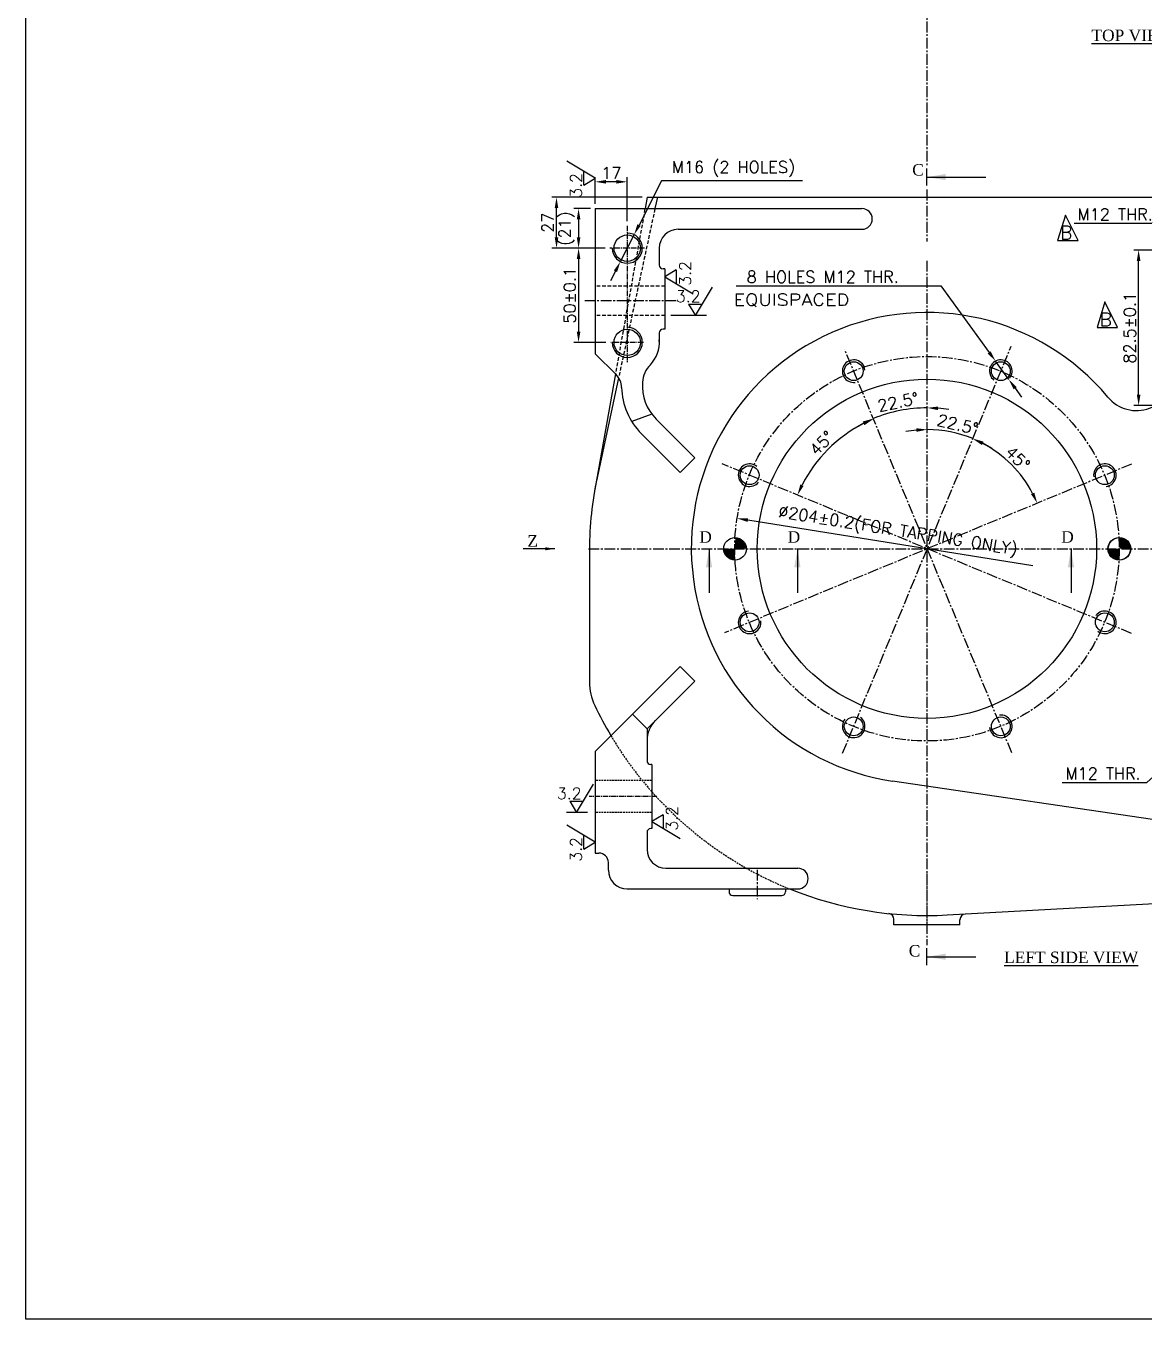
# Model space of a CAD drawing. Header units: millimetres. Extents: x -4466 to 20635, y -2270 to 9154.
# Drawn here: x 2812 to 3405, y 5121 to 5807 of the extents above; entities that cross this region are included whole.
import ezdxf

# ---------------------------------------------------------------- set-up
doc = ezdxf.new("R2010")
doc.units = ezdxf.units.MM
doc.header["$LTSCALE"] = 0.3
doc.header["$PDSIZE"] = -50
for name, pattern in [('CENTER2', [28.575, 19.05, -3.175, 3.175, -3.175]), ('HIDDEN', [9.525, 6.35, -3.175]), ('HIDDEN2', [4.7625, 3.175, -1.5875])]:
    doc.linetypes.add(name, pattern=pattern)
for name, color, linetype in [('center', 1, 'CENTER2'), ('h', 4, 'HIDDEN'), ('hidden', 4, 'HIDDEN2')]:
    doc.layers.add(name, color=color, linetype=linetype)
doc.styles.add('ROMANTIC', font='romantic.ttf')
doc.styles.add('rs', font='romans.shx')
doc.styles.get("Standard").update_dxf_attribs({"font": 'romans.shx'})
doc.dimstyles.new('ISO-25', dxfattribs={"dimscale": 2.5, "dimtxt": 2.5, "dimasz": 2.5, "dimexe": 0.7, "dimexo": 0.625, "dimtad": 1, "dimdec": 3, "dimlfac": -1, "dimzin": 9, "dimdsep": 46, "dimtxsty": 'Standard', "dimcen": 2.5, "dimclrd": 1, "dimclre": 1, "dimclrt": 7, "dimazin": 0, "dimtfac": 0.65, "dimtdec": 3, "dimtmove": 0, "dimatfit": 3, "dimfxl": 0.7, "dimtolj": 1, "dimarcsym": 0})
doc.dimstyles.new('sarab', dxfattribs={"dimscale": 3, "dimtxt": 2.5, "dimasz": 2.3, "dimexe": 1, "dimexo": 1, "dimtad": 1, "dimdec": 3, "dimdsep": 46, "dimtxsty": 'rs', "dimcen": 0, "dimclrd": 1, "dimclre": 1, "dimclrt": 7, "dimadec": 3, "dimazin": 2, "dimtfac": 1, "dimtdec": 3, "dimtmove": 0, "dimatfit": 3, "dimfxl": 1, "dimarcsym": 0})

# ---------------------------------------------------------------- blocks, each defined once
blk = doc.blocks.new('*D452')
at = {"color": 1, "lineweight": -2, "transparency": 16777216}
blk.add_line((3345.79, 5520.3), (3194.5, 5544.51), dxfattribs=at)
at = {"color": 1, "transparency": 16777216}
blk.add_solid([(3194.65, 5545.46), (3194.35, 5543.56), (3188.82, 5545.42)], dxfattribs=at)
at = {"layer": 'Defpoints', "color": 0, "transparency": 16777216}
for p in [(3188.82, 5545.42), (3390.26, 5513.19)]:
    blk.add_point(p, dxfattribs=at)
at = {"color": 7, "transparency": 16777216, "insert": (3273.98, 5538.2), "char_height": 6.25, "attachment_point": 5, "rotation": 350.90966, "style": 'rs'}
blk.add_mtext('∅204±0.2(FOR TAPPING ONLY)', dxfattribs=at)
blk = doc.blocks.new('*D408')
at = {"color": 1, "lineweight": -2, "transparency": 16777216}
for p, q in [((3113.54, 5712.3), (3113.54, 5726.52)), ((3124.79, 5724.02), (3119.29, 5724.02)), ((3130.54, 5703.19), (3130.54, 5726.52))]:
    blk.add_line(p, q, dxfattribs=at)
at = {"color": 1, "transparency": 16777216}
for points in [[(3119.29, 5724.98), (3119.29, 5723.06), (3113.54, 5724.02)], [(3124.79, 5724.98), (3124.79, 5723.06), (3130.54, 5724.02)]]:
    blk.add_solid(points, dxfattribs=at)
at = {"layer": 'Defpoints', "color": 0, "transparency": 16777216}
for p in [(3113.54, 5724.02), (3113.54, 5709.8), (3130.54, 5700.69)]:
    blk.add_point(p, dxfattribs=at)
at = {"color": 7, "transparency": 16777216, "insert": (3122.04, 5728.71), "char_height": 6.25, "attachment_point": 5, "style": 'rs'}
blk.add_mtext('17', dxfattribs=at)
blk = doc.blocks.new('*D409')
at = {"color": 1, "lineweight": -2, "transparency": 16777216}
for p, q in [((3111.04, 5709.8), (3102.22, 5709.8)), ((3104.72, 5704.05), (3104.72, 5694.55)), ((3118.87, 5688.8), (3102.22, 5688.8))]:
    blk.add_line(p, q, dxfattribs=at)
at = {"color": 1, "transparency": 16777216}
for points in [[(3103.76, 5704.05), (3105.68, 5704.05), (3104.72, 5709.8)], [(3103.76, 5694.55), (3105.68, 5694.55), (3104.72, 5688.8)]]:
    blk.add_solid(points, dxfattribs=at)
at = {"layer": 'Defpoints', "color": 0, "transparency": 16777216}
for p in [(3113.54, 5709.8), (3104.72, 5688.8), (3121.37, 5688.8)]:
    blk.add_point(p, dxfattribs=at)
at = {"color": 7, "transparency": 16777216, "insert": (3098.4, 5699.3), "char_height": 6.25, "attachment_point": 5, "rotation": 90, "style": 'rs'}
blk.add_mtext('(21)', dxfattribs=at)
blk = doc.blocks.new('*D410')
at = {"color": 1, "lineweight": -2, "transparency": 16777216}
for p, q in [((3111.04, 5688.8), (3102.22, 5688.8)), ((3104.72, 5683.05), (3104.72, 5644.55)), ((3119.26, 5638.8), (3102.22, 5638.8))]:
    blk.add_line(p, q, dxfattribs=at)
at = {"color": 1, "transparency": 16777216}
for points in [[(3103.76, 5683.05), (3105.68, 5683.05), (3104.72, 5688.8)], [(3103.76, 5644.55), (3105.68, 5644.55), (3104.72, 5638.8)]]:
    blk.add_solid(points, dxfattribs=at)
at = {"layer": 'Defpoints', "color": 0, "transparency": 16777216}
for p in [(3113.54, 5688.8), (3104.72, 5638.8), (3121.76, 5638.8)]:
    blk.add_point(p, dxfattribs=at)
at = {"color": 7, "transparency": 16777216, "insert": (3100.03, 5663.8), "char_height": 6.25, "attachment_point": 5, "rotation": 90, "style": 'rs'}
blk.add_mtext('50±0.1', dxfattribs=at)
blk = doc.blocks.new('*D411')
at = {"color": 1, "lineweight": -2, "transparency": 16777216}
for p, q in [((3148.72, 5724.47), (3136.78, 5701.05)), ((3223.5, 5724.47), (3148.72, 5724.47)), ((3126.91, 5681.68), (3134.17, 5695.93)), ((3124.3, 5676.55), (3121.68, 5671.43))]:
    blk.add_line(p, q, dxfattribs=at)
at = {"color": 1, "transparency": 16777216}
for points in [[(3135.93, 5701.49), (3137.64, 5700.62), (3134.17, 5695.93)], [(3123.44, 5676.99), (3125.15, 5676.12), (3126.91, 5681.68)]]:
    blk.add_solid(points, dxfattribs=at)
at = {"layer": 'Defpoints', "color": 0, "transparency": 16777216}
for p in [(3134.17, 5695.93), (3126.91, 5681.68)]:
    blk.add_point(p, dxfattribs=at)
at = {"color": 7, "transparency": 16777216, "insert": (3186.89, 5730.8), "char_height": 6.25, "attachment_point": 5, "style": 'rs'}
blk.add_mtext('M16 (2 HOLES)', dxfattribs=at)
blk = doc.blocks.new('*D418')
at = {"color": 1, "lineweight": -2, "transparency": 16777216}
for p, q in [((3432.54, 5429.2), (3436.8, 5433.07)), ((3428.28, 5425.34), (3419.4, 5417.27)), ((3406.26, 5405.34), (3415.14, 5413.41)), ((3361.24, 5405.34), (3406.26, 5405.34))]:
    blk.add_line(p, q, dxfattribs=at)
at = {"color": 1, "transparency": 16777216}
for points in [[(3431.89, 5429.91), (3433.18, 5428.49), (3428.28, 5425.34)], [(3414.5, 5414.11), (3415.78, 5412.7), (3419.4, 5417.27)]]:
    blk.add_solid(points, dxfattribs=at)
at = {"layer": 'Defpoints', "color": 0, "transparency": 16777216}
for p in [(3428.28, 5425.34), (3419.4, 5417.27)]:
    blk.add_point(p, dxfattribs=at)
at = {"color": 7, "transparency": 16777216, "insert": (3382.97, 5410.03), "char_height": 6.25, "attachment_point": 5, "style": 'rs'}
blk.add_mtext('M12 THR.', dxfattribs=at)
blk = doc.blocks.new('_DatumFilled')
at = {"color": 0, "linetype": 'ByBlock'}
blk.add_solid([(0, 0.58), (-1, 0), (0, -0.58)], dxfattribs=at)
blk = doc.blocks.new('*D350')
at = {"color": 1, "lineweight": -2, "transparency": 16777216}
for p, q in [((3138.54, 5715.8), (3090.52, 5715.8)), ((3093.02, 5694.55), (3093.02, 5710.05)), ((3111.04, 5688.8), (3090.52, 5688.8))]:
    blk.add_line(p, q, dxfattribs=at)
at = {"color": 1, "transparency": 16777216}
for points in [[(3092.06, 5710.05), (3093.98, 5710.05), (3093.02, 5715.8)], [(3092.06, 5694.55), (3093.98, 5694.55), (3093.02, 5688.8)]]:
    blk.add_solid(points, dxfattribs=at)
at = {"layer": 'Defpoints', "color": 0, "transparency": 16777216}
for p in [(3093.02, 5715.8), (3141.04, 5715.8), (3113.54, 5688.8)]:
    blk.add_point(p, dxfattribs=at)
at = {"color": 7, "transparency": 16777216, "insert": (3088.33, 5702.3), "char_height": 6.25, "attachment_point": 5, "rotation": 90, "style": 'rs'}
blk.add_mtext('27', dxfattribs=at)
blk = doc.blocks.new('*D354')
at = {"color": 1, "lineweight": -2, "transparency": 16777216}
for p, q in [((3188.27, 5668.88), (3296.98, 5668.88)), ((3296.98, 5668.88), (3322.57, 5633.5)), ((3332.97, 5619.12), (3325.94, 5628.84)), ((3336.34, 5614.46), (3339.72, 5609.8))]:
    blk.add_line(p, q, dxfattribs=at)
at = {"color": 1, "transparency": 16777216}
for points in [[(3323.35, 5634.06), (3321.79, 5632.94), (3325.94, 5628.84)], [(3337.12, 5615.03), (3335.57, 5613.9), (3332.97, 5619.12)]]:
    blk.add_solid(points, dxfattribs=at)
at = {"layer": 'Defpoints', "color": 0, "transparency": 16777216}
for p in [(3325.94, 5628.84), (3332.97, 5619.12)]:
    blk.add_point(p, dxfattribs=at)
at = {"color": 7, "transparency": 16777216, "insert": (3234.25, 5673.57), "char_height": 6.25, "attachment_point": 5, "style": 'rs'}
blk.add_mtext('8 HOLES M12 THR. ', dxfattribs=at)
blk = doc.blocks.new('*D355')
at = {"color": 1, "lineweight": -2, "transparency": 16777216}
for start, end in [(95.21051, 100.42102), (67.5, 90), (57.07898, 62.28949)]:
    blk.add_arc((3289.71, 5529.3), 63.25, start, end, dxfattribs=at)
at = {"color": 1, "transparency": 16777216}
for points in [[(3283.92, 5593.25), (3284.01, 5591.34), (3289.71, 5592.55)], [(3318.71, 5584.43), (3319.53, 5586.17), (3313.91, 5587.74)]]:
    blk.add_solid(points, dxfattribs=at)
at = {"layer": 'Defpoints', "color": 0, "transparency": 16777216}
for p in [(3289.71, 5734.82), (3335.32, 5639.42), (3297.97, 5592.01), (3214.79, 5348.43), (3289.71, 5333.53)]:
    blk.add_point(p, dxfattribs=at)
at = {"color": 7, "transparency": 16777216, "insert": (3305.85, 5595.3), "char_height": 6.25, "attachment_point": 5, "rotation": 346.25816, "style": 'rs'}
blk.add_mtext('22.5°', dxfattribs=at)
blk = doc.blocks.new('*D356')
at = {"color": 1, "lineweight": -2, "transparency": 16777216}
for start, end in [(90, 112.5), (81.18274, 85.59137), (116.90863, 121.31726)]:
    blk.add_arc((3289.71, 5529.3), 74.75, start, end, dxfattribs=at)
at = {"color": 1, "transparency": 16777216}
for points in [[(3295.42, 5602.87), (3295.49, 5604.79), (3289.71, 5604.05)], [(3255.48, 5596.83), (3256.28, 5595.09), (3261.11, 5598.36)]]:
    blk.add_solid(points, dxfattribs=at)
at = {"layer": 'Defpoints', "color": 0, "transparency": 16777216}
for p in [(3289.71, 5734.82), (3244.81, 5637.69), (3279.95, 5603.41), (3364.63, 5348.43), (3289.71, 5333.53)]:
    blk.add_point(p, dxfattribs=at)
at = {"color": 7, "transparency": 16777216, "insert": (3274.21, 5607.21), "char_height": 6.25, "attachment_point": 5, "rotation": 11.25, "style": 'rs'}
blk.add_mtext('22.5°', dxfattribs=at)
blk = doc.blocks.new('*D448')
at = {"color": 1, "lineweight": -2, "transparency": 16777216}
blk.add_arc((3289.71, 5529.3), 63.15, 27.7184, 62.2816, dxfattribs=at)
at = {"color": 1, "transparency": 16777216}
for points in [[(3318.68, 5584.34), (3319.49, 5586.08), (3313.88, 5587.65)], [(3346.48, 5559.09), (3344.75, 5558.27), (3348.06, 5553.47)]]:
    blk.add_solid(points, dxfattribs=at)
at = {"layer": 'Defpoints', "color": 0, "transparency": 16777216}
for p in [(3334.26, 5636.87), (3398.1, 5574.2), (3339.81, 5567.75), (3182.1, 5484.73), (3244.81, 5420.92)]:
    blk.add_point(p, dxfattribs=at)
at = {"color": 7, "transparency": 16777216, "insert": (3337.68, 5577.28), "char_height": 6.25, "attachment_point": 5, "rotation": 315, "style": 'rs'}
blk.add_mtext('45°', dxfattribs=at)
blk = doc.blocks.new('*D449')
at = {"color": 1, "lineweight": -2, "transparency": 16777216}
blk.add_arc((3289.71, 5529.3), 74.53, 116.92141, 153.07859, dxfattribs=at)
at = {"color": 1, "transparency": 16777216}
for points in [[(3255.56, 5596.63), (3256.37, 5594.89), (3261.19, 5598.16)], [(3224.13, 5562.65), (3222.39, 5563.45), (3220.85, 5557.83)]]:
    blk.add_solid(points, dxfattribs=at)
at = {"layer": 'Defpoints', "color": 0, "transparency": 16777216}
for p in [(3245.97, 5634.89), (3244.34, 5588.43), (3180.92, 5574.37), (3398.1, 5484.41), (3334.56, 5421.04)]:
    blk.add_point(p, dxfattribs=at)
at = {"color": 7, "transparency": 16777216, "insert": (3233.69, 5585.32), "char_height": 6.25, "attachment_point": 5, "rotation": 45, "style": 'rs'}
blk.add_mtext('45°', dxfattribs=at)
blk = doc.blocks.new('*D358')
at = {"color": 1, "lineweight": -2, "transparency": 16777216}
for p, q in [((3367.67, 5702.07), (3412.69, 5702.07)), ((3412.69, 5702.07), (3428.52, 5693.43)), ((3444.11, 5684.93), (3433.57, 5690.68)), ((3449.16, 5682.18), (3454.2, 5679.43))]:
    blk.add_line(p, q, dxfattribs=at)
at = {"color": 1, "transparency": 16777216}
for points in [[(3428.98, 5694.27), (3428.06, 5692.59), (3433.57, 5690.68)], [(3449.61, 5683.02), (3448.7, 5681.34), (3444.11, 5684.93)]]:
    blk.add_solid(points, dxfattribs=at)
at = {"layer": 'Defpoints', "color": 0, "transparency": 16777216}
for p in [(3433.57, 5690.68), (3444.11, 5684.93)]:
    blk.add_point(p, dxfattribs=at)
at = {"color": 7, "transparency": 16777216, "insert": (3389.4, 5706.75), "char_height": 6.25, "attachment_point": 5, "style": 'rs'}
blk.add_mtext('M12 THR.', dxfattribs=at)
blk = doc.blocks.new('*D450')
at = {"color": 1, "lineweight": -2, "transparency": 16777216}
for p, q in [((3428.38, 5687.8), (3399.34, 5687.8)), ((3401.84, 5611.05), (3401.84, 5682.05)), ((3420.52, 5605.3), (3399.34, 5605.3))]:
    blk.add_line(p, q, dxfattribs=at)
at = {"color": 1, "transparency": 16777216}
for points in [[(3400.88, 5682.05), (3402.8, 5682.05), (3401.84, 5687.8)], [(3400.88, 5611.05), (3402.8, 5611.05), (3401.84, 5605.3)]]:
    blk.add_solid(points, dxfattribs=at)
at = {"layer": 'Defpoints', "color": 0, "transparency": 16777216}
for p in [(3401.84, 5687.8), (3430.88, 5687.8), (3423.02, 5605.3)]:
    blk.add_point(p, dxfattribs=at)
at = {"color": 7, "transparency": 16777216, "insert": (3397.15, 5646.55), "char_height": 6.25, "attachment_point": 5, "rotation": 90, "style": 'rs'}
blk.add_mtext('82.5±0.1', dxfattribs=at)

msp = doc.modelspace()

# ---------------------------------------------------------------- hatches: boundary and pattern name
for points in [[(3187.88642, 5535.30121, -0.405623824), (3193.70995, 5529.30381), (3187.70995, 5529.30381, -0.014709064)], [(3391.53348, 5535.30121, -0.422855792), (3397.70995, 5529.30381), (3391.70995, 5529.30381, 0.014709064)], [(3181.70995, 5529.30381), (3187.70995, 5529.30381, 0.014709064), (3187.88642, 5523.30641, -0.422855792)], [(3385.70995, 5529.30381), (3391.70995, 5529.30381, -0.014709064), (3391.53348, 5523.30641, -0.405623824)]]:
    msp.add_hatch(color=6).paths.add_polyline_path(points)

# ---------------------------------------------------------------- linework, layer by layer
for p, q in [((3113.53971, 5725.89318), (3098.49112, 5734.92233)), ((3107.53971, 5722.29318), (3107.53971, 5729.49318)), ((3107.53971, 5722.29318), (3113.53971, 5725.89318)), ((3113.53971, 5709.80381), (3255.03971, 5709.80381)), ((3113.53971, 5709.80381), (3113.53971, 5632.80381)), ((3141.03971, 5715.80381), (3139.9672, 5709.80381)), ((3141.03971, 5715.80381), (3703.53971, 5715.80381)), ((3146.53971, 5715.80381), (3145.25, 5709.80381)), ((3363.0436, 5706.39796), (3358.82832, 5692.87688)), ((3369.77323, 5692.87688), (3363.0436, 5706.39796)), ((3157.53971, 5698.80381), (3255.03971, 5698.80381)), ((3147.53971, 5688.80381), (3147.53971, 5679.80381)), ((3358.82832, 5692.87688), (3369.77323, 5692.87688)), ((3150.53971, 5677.80381), (3149.53971, 5677.80381)), ((3150.53971, 5677.80381), (3150.53971, 5645.80381)), ((3156.53971, 5677.2418), (3150.53971, 5673.6418)), ((3156.53971, 5677.2418), (3156.53971, 5670.0418)), ((3150.53971, 5673.6418), (3165.5883, 5664.61265)), ((3166.71053, 5653.05381), (3175.73968, 5668.1024)), ((3163.11053, 5659.05381), (3170.31053, 5659.05381)), ((3163.11053, 5659.05381), (3166.71053, 5653.05381)), ((3383.97549, 5660.31183), (3379.76021, 5646.79075)), ((3390.70511, 5646.79075), (3383.97549, 5660.31183)), ((3147.53971, 5643.80381), (3147.53971, 5638.80381)), ((3150.53971, 5645.80381), (3149.53971, 5645.80381)), ((3379.76021, 5646.79075), (3390.70511, 5646.79075)), ((3113.53971, 5632.80381), (3124.62532, 5621.7182)), ((3124.28293, 5622.06059), (3113.33268, 5560.80116)), ((3125.96018, 5620.06382), (3114.53702, 5566.92105)), ((3143.53971, 5600.80381), (3132.96194, 5596.80381)), ((3145.86204, 5598.12614), (3166.4062, 5577.58198)), ((3138.08387, 5590.34797), (3158.62802, 5569.80381)), ((3158.62802, 5569.80381), (3166.4062, 5577.58198)), ((3110.54015, 5529.30381), (3110.54015, 5458.58446)), ((3113.53971, 5421.80381), (3158.62802, 5466.89212)), ((3158.62802, 5466.89212), (3166.4062, 5459.11395)), ((3141.03971, 5433.74746), (3166.4062, 5459.11395)), ((3133.26154, 5441.52564), (3141.03971, 5433.74746)), ((3141.03971, 5433.74746), (3141.03971, 5416.80381)), ((3113.53971, 5421.80381), (3113.53971, 5367.80381)), ((3143.53971, 5414.80381), (3143.03971, 5414.80381)), ((3143.53971, 5414.80381), (3143.53971, 5380.80381)), ((3103.60105, 5389.30381), (3112.6302, 5404.3524)), ((3529.07811, 5368.04505), (3271.31763, 5406.02625)), ((3100.00105, 5395.30381), (3107.20105, 5395.30381)), ((3100.00105, 5395.30381), (3103.60105, 5389.30381)), ((3149.53971, 5388.12597), (3143.53971, 5384.52597)), ((3149.53971, 5388.12597), (3149.53971, 5380.92597)), ((3113.53971, 5373.57898), (3098.49112, 5382.60813)), ((3143.53971, 5380.80381), (3143.03971, 5380.80381)), ((3143.53971, 5384.52597), (3158.5883, 5375.49681)), ((3107.53971, 5369.97898), (3107.53971, 5377.17898)), ((3107.53971, 5369.97898), (3113.53971, 5373.57898)), ((3141.03971, 5378.80381), (3141.03971, 5369.80381)), ((3113.53971, 5367.80381), (3115.53971, 5367.80381)), ((3113.53971, 5367.80381), (3115.53971, 5367.80381)), ((3120.53971, 5358.80381), (3120.53971, 5362.80381)), ((3151.03971, 5359.80381), (3221.03971, 5359.80381)), ((3300.29441, 5334.98774), (3695.21852, 5356.80193)), ((3130.53971, 5348.80381), (3221.03971, 5348.80381)), ((3184.53971, 5348.80381), (3184.53971, 5347.80381)), ((3184.53971, 5348.80381), (3184.53971, 5347.30381)), ((3214.53971, 5348.80381), (3214.53971, 5347.80381)), ((3214.53971, 5348.80381), (3214.53971, 5347.30381)), ((3186.53971, 5345.30381), (3212.53971, 5345.30381)), ((3272.03971, 5329.69094), (3272.03971, 5332.76596)), ((3294.53971, 5334.51952), (3294.53971, 5334.51952)), ((3294.53971, 5334.51952), (3294.53971, 5334.51952)), ((3307.03971, 5329.69094), (3307.03971, 5332.4707)), ((3307.03971, 5329.69094), (3272.03971, 5329.69094))]:
    msp.add_line(p, q)
at = {"color": 60}
for p, q in [((3289.53971, 5722.00811), (3289.53971, 5731.025)), ((3289.53971, 5308.30532), (3289.53971, 5317.32222))]:
    msp.add_line(p, q, dxfattribs=at)
at = {"color": 3}
for p, q in [((3172.59672, 5653.05381), (3153.66362, 5653.05381)), ((3109.48724, 5389.30381), (3098.27123, 5389.30381))]:
    msp.add_line(p, q, dxfattribs=at)
msp.add_lwpolyline([(2811.50029, 6520.27112), (4686.50914, 6520.27112), (4686.50914, 5120.53861), (2811.50029, 5120.53861)], close=True)
for centre, radius in [((3130.53971, 5688.80381), 7), ((3130.53971, 5638.80381), 7), ((3250.67624, 5623.53952), 5), ((3328.74366, 5623.53952), 5), ((3289.53971, 5529.30381), 90), ((3195.47424, 5568.33752), 5), ((3383.94566, 5568.33752), 5), ((3187.70995, 5529.30381), 6), ((3391.53971, 5529.30381), 6), ((3391.70995, 5529.30381), 6), ((3195.47424, 5490.2701), 5), ((3383.94566, 5490.2701), 5), ((3250.67624, 5435.0681), 5), ((3328.74366, 5435.0681), 5)]:
    msp.add_circle(centre, radius)
for centre, radius, start, end in [((3255.03971, 5704.30381), 5.5, 270, 90), ((3130.53971, 5688.80381), 8, 180, 90), ((3157.53971, 5688.80381), 10, 90, 180), ((3149.53971, 5679.80381), 2, 180, 270), ((3289.53971, 5529.69094), 125, 39.8623756, 261.61774274), ((3130.53971, 5638.80381), 8, 180, 90), ((3149.53971, 5643.80381), 2, 90, 180), ((3130.59073, 5638.80381), 17, 315.88798794, 4.43984861), ((3250.67624, 5623.53952), 6, 5.81458696, 277.5), ((3328.74366, 5623.53952), 6, 320.81458696, 232.5), ((3117.55426, 5614.64713), 10, 1.44086722, 45), ((3153.5661, 5616.52978), 15, 135.88798794, 175.83681737), ((3400.83971, 5622.62807), 20, 219.8623756, 0), ((3163.53971, 5615.80381), 36, 181.44086722, 225), ((3163.53971, 5615.80381), 25, 175.83681737, 225), ((3195.47424, 5568.33752), 6, 50.81458696, 322.5), ((3383.94566, 5568.33752), 6, 275.81458696, 187.5), ((3289.53971, 5529.30381), 179, 167.8687309, 180.12715495), ((3195.47424, 5490.2701), 6, 95.81458696, 7.5), ((3383.94566, 5490.2701), 6, 230.81458696, 142.5), ((3139.54015, 5458.58446), 29, 180, 205.36303964), ((3289.53971, 5529.69094), 195, 205.36303964, 210.70052699), ((3156.03971, 5427.53426), 15, 135, 180), ((3250.67624, 5435.0681), 6, 140.81458696, 52.5), ((3328.74366, 5435.0681), 6, 185.81458696, 97.5), ((3143.03971, 5416.80381), 2, 180, 270), ((3143.03971, 5378.80381), 2, 90, 180), ((3115.53971, 5362.80381), 5, 0, 90), ((3151.03971, 5369.80381), 10, 180, 270), ((3221.03971, 5354.30381), 5.5, 270, 90), ((3130.53971, 5358.80381), 10, 180, 270), ((3186.53971, 5347.30381), 2, 180, 270), ((3212.53971, 5347.30381), 2, 270, 0), ((3289.53971, 5529.69094), 195, 248.06777517, 273.16159965), ((3269.03971, 5332.76596), 3, 0, 83.99634895), ((3310.03971, 5332.4707), 3, 92.86027596, 180)]:
    msp.add_arc(centre, radius, start, end)
at = {"layer": 'center'}
for p, q in [((3289.53971, 5971.88436), (3289.53971, 5732.48364)), ((3289.53971, 5719.86899), (3289.53971, 5692.37985)), ((3289.53971, 5682.11592), (3289.53971, 5318.9365)), ((3156.49384, 5660.80381), (3107.95711, 5660.80381)), ((3244.81466, 5420.91699), (3334.26343, 5636.86542)), ((3334.55538, 5421.03737), (3245.97491, 5634.88954)), ((3398.09677, 5484.40852), (3180.9193, 5574.36637)), ((3398.09677, 5574.1991), (3182.09575, 5484.72855)), ((3109.92563, 5529.30381), (3717.3402, 5529.30381)), ((3199.53971, 5358.9959), (3199.53971, 5343.29345)), ((3289.53971, 5356.93512), (3289.53971, 5325.76438))]:
    msp.add_line(p, q, dxfattribs=at)
at = {"layer": 'center', "ltscale": 0.5}
for p, q in [((3130.53971, 5700.68981), (3130.53971, 5628.03153)), ((3139.73021, 5688.80381), (3121.37229, 5688.80381)), ((3139.18644, 5638.80381), (3121.75534, 5638.80381)), ((3146.18682, 5397.80381), (3110.29895, 5397.80381))]:
    msp.add_line(p, q, dxfattribs=at)
at = {"layer": 'center'}
msp.add_circle((3289.53971, 5529.30381), 102, dxfattribs=at)
at = {"layer": 'h'}
for p, q in [((3139.94029, 5709.65326), (3124.31677, 5622.24993)), ((3145.21703, 5709.65044), (3125.96018, 5620.06382)), ((3150.53971, 5668.55381), (3113.53971, 5668.55381)), ((3150.53971, 5653.05381), (3113.53971, 5653.05381))]:
    msp.add_line(p, q, dxfattribs=at)
at = {"layer": 'hidden'}
for p, q in [((3143.53971, 5406.30381), (3113.53971, 5406.30381)), ((3143.53971, 5389.30381), (3113.53971, 5389.30381))]:
    msp.add_line(p, q, dxfattribs=at)
msp.add_arc((3289.53971, 5529.69094), 195, 210.70052699, 247.78071817, dxfattribs=at)

# ---------------------------------------------------------------- texts
at = {"style": 'ROMANTIC'}
for s, p in [('%%UTOP VIEW', (3376.81413, 5798.67782)), ('C', (3281.72641, 5727.31026)), ('D', (3168.76704, 5532.52311)), ('D', (3215.63582, 5532.52311)), ('D', (3360.77826, 5532.52311)), ('Z', (3077.57363, 5530.42606)), ('C', (3279.88587, 5312.92975)), ('%%ULEFT SIDE VIEW', (3330.47805, 5309.46866))]:
    msp.add_text(s, height=6.1, dxfattribs=at).set_placement(p)
for p in [(3106.40593, 5715.52247), (3164.33488, 5668.82955), (3157.33488, 5379.71371), (3106.40593, 5363.20827)]:
    msp.add_text('3.2', height=6.1, rotation=90).set_placement(p)
for s, height, p in [('B', 7.2, (3360.17734, 5693.4472)), ('3.2', 6.1, (3156.33983, 5660.18759)), ('B', 7.2, (3381.10923, 5647.36106)), ('3.2', 6.1, (3093.23034, 5396.43759))]:
    msp.add_text(s, height=height).set_placement(p)
at = {"width": 1.2}
msp.add_text('EQUISPACED', height=6.25, dxfattribs=at).set_placement((3186.96393, 5658.30232))

# ---------------------------------------------------------------- dimensions: what is measured, and where the dimension line sits
for p1, p2, text, override, picture, middle in [((3126.90688, 5681.67622), (3134.17254, 5695.9314), 'M16 (2 HOLES)', {"dimscale": 2.5, "dimtoh": 1, "dimdec": 2, "dimcen": 2.5, "dimadec": 1, "dimtdec": 2}, '*D411', (3186.88849, 5724.47118)), ((3444.10741, 5684.93129), (3433.57201, 5690.67633), 'M12 THR.', {"dimscale": 2.5, "dimtoh": 1, "dimdec": 2, "dimcen": 2.5, "dimadec": 1, "dimtdec": 2, "dimldrblk": 'DatumFilled'}, '*D358', (3389.39721, 5702.06568)), ((3332.97417, 5619.12198), (3325.94022, 5628.8443), '8 HOLES M12 THR. ', {"dimscale": 2.5, "dimtoh": 1, "dimdec": 2, "dimcen": 2.5, "dimadec": 2, "dimtdec": 2}, '*D354', (3234.25302, 5668.8783)), ((3390.25864, 5513.18867), (3188.82078, 5545.41895), '<>(FOR TAPPING ONLY)', {"dimscale": 2.5, "dimgap": 0.625, "dimdec": 2, "dimcen": 2.5, "dimadec": 2, "dimtol": 1, "dimlim": 0, "dimtp": 0.2, "dimtm": 0.2, "dimtdec": 2}, '*D452', (3272.98539, 5531.95252))]:
    dim = msp.add_diameter_dim_2p(p1=p1, p2=p2, text=text, dimstyle='sarab', override=override)
    dim.commit()
    dim.dimension.update_dxf_attribs({"geometry": picture, "text_midpoint": middle, "dimtype": 163})
dim = msp.add_linear_dim(base=(3113.53971, 5724.0181), p1=(3130.53971, 5700.68981), p2=(3113.53971, 5709.80381), dimstyle='sarab', override={"dimscale": 2.5, "dimdec": 2, "dimcen": 2.5, "dimadec": 1, "dimtdec": 2})
dim.commit()
dim.dimension.update_dxf_attribs({"geometry": '*D408', "text_midpoint": (3122.03971, 5724.0181), "dimtype": 160})
dim = msp.add_angular_dim_2l(base=(3297.96572, 5592.0126), line1=((3289.70995, 5734.81854), (3289.70995, 5333.52928)), line2=((3335.32313, 5639.42378), (3214.79028, 5348.43173)), dimstyle='sarab', override={"dimscale": 2.5, "dimtoh": 1, "dimdec": 2, "dimcen": 2.5, "dimadec": 1, "dimtdec": 2, "dimldrblk": 'DatumFilled'})
dim.commit()
dim.dimension.update_dxf_attribs({"geometry": '*D355', "text_midpoint": (3304.7348, 5590.74324), "dimtype": 162})
for base, line1, line2, picture, middle in [((3279.95351, 5603.41135), ((3244.81466, 5637.69063), (3364.62962, 5348.43173)), ((3289.70995, 5734.81854), (3289.70995, 5333.52928)), '*D356', (3274.21305, 5607.21201)), ((3244.33825, 5588.43336), ((3398.09677, 5484.40852), (3180.9193, 5574.36637)), ((3334.55538, 5421.03737), (3245.97491, 5634.88954)), '*D449', (3233.69389, 5585.31987)), ((3339.81371, 5567.74977), ((3398.09677, 5574.1991), (3182.09575, 5484.72855)), ((3244.81466, 5420.91699), (3334.26343, 5636.86542)), '*D448', (3337.68142, 5577.27528))]:
    dim = msp.add_angular_dim_2l(base=base, line1=line1, line2=line2, dimstyle='sarab', override={"dimscale": 2.5, "dimtoh": 1, "dimdec": 2, "dimcen": 2.5, "dimadec": 1, "dimtdec": 2, "dimldrblk": 'DatumFilled'})
    dim.commit()
    dim.dimension.update_dxf_attribs({"geometry": picture, "text_midpoint": middle})
for base, p1, p2, override, picture, middle in [((3093.01686, 5715.80381), (3113.53971, 5688.80381), (3141.03971, 5715.80381), {"dimscale": 2.5, "dimtoh": 1, "dimdec": 2, "dimcen": 2.5, "dimadec": 1, "dimtdec": 2, "dimldrblk": 'DatumFilled'}, '*D350', (3088.32936, 5702.30381)), ((3104.72042, 5638.80381), (3113.53971, 5688.80381), (3121.75534, 5638.80381), {"dimscale": 2.5, "dimdec": 2, "dimcen": 2.5, "dimadec": 1, "dimtol": 1, "dimtp": 0.1, "dimtm": 0.1, "dimtdec": 2}, '*D410', (3100.03292, 5663.80381)), ((3401.83949, 5687.80381), (3423.01615, 5605.30381), (3430.88101, 5687.80381), {"dimscale": 2.5, "dimtoh": 1, "dimdec": 2, "dimcen": 2.5, "dimadec": 1, "dimtol": 1, "dimtp": 0.1, "dimtm": 0.1, "dimtdec": 2}, '*D450', (3397.15199, 5646.55381))]:
    dim = msp.add_linear_dim(base=base, p1=p1, p2=p2, angle=90, dimstyle='sarab', override=override)
    dim.commit()
    dim.dimension.update_dxf_attribs({"geometry": picture, "text_midpoint": middle})
dim = msp.add_linear_dim(base=(3104.72042, 5688.80381), p1=(3113.53971, 5709.80381), p2=(3121.37229, 5688.80381), angle=90, text='(<>)', dimstyle='sarab', override={"dimscale": 2.5, "dimdec": 2, "dimcen": 2.5, "dimadec": 1, "dimtdec": 2})
dim.commit()
dim.dimension.update_dxf_attribs({"geometry": '*D409', "text_midpoint": (3098.39602, 5699.30381)})
dim = msp.add_diameter_dim_2p(p1=(3428.28176, 5425.33719), p2=(3419.39766, 5417.27043), text='M12 THR.', dimstyle='sarab', override={"dimscale": 2.5, "dimtoh": 1, "dimdec": 2, "dimcen": 2.5, "dimadec": 1, "dimtdec": 2, "dimldrblk": 'DatumFilled'})
dim.commit()
dim.dimension.update_dxf_attribs({"geometry": '*D418', "text_midpoint": (3382.96789, 5410.02584)})

# ---------------------------------------------------------------- leaders
for points, override in [([(3289.53971, 5726.51656), (3320.72026, 5726.51656)], {"dimscale": 2, "dimasz": 5}), ([(3092.09476, 5529.30381), (3075.34599, 5529.30381)], {"dimscale": 2}), ([(3173.95968, 5529.39939), (3173.95968, 5505.89339)], {"dimscale": 2, "dimasz": 5}), ([(3220.82846, 5529.39939), (3220.82846, 5505.89339)], {"dimscale": 2, "dimasz": 5}), ([(3365.9709, 5529.39939), (3365.9709, 5505.89339)], {"dimscale": 2, "dimasz": 5}), ([(3289.53971, 5312.81377), (3315.43218, 5312.81377)], {"dimscale": 2, "dimasz": 5})]:
    msp.add_leader(points, dimstyle='ISO-25', override=override)

doc.saveas('drawing.dxf')
